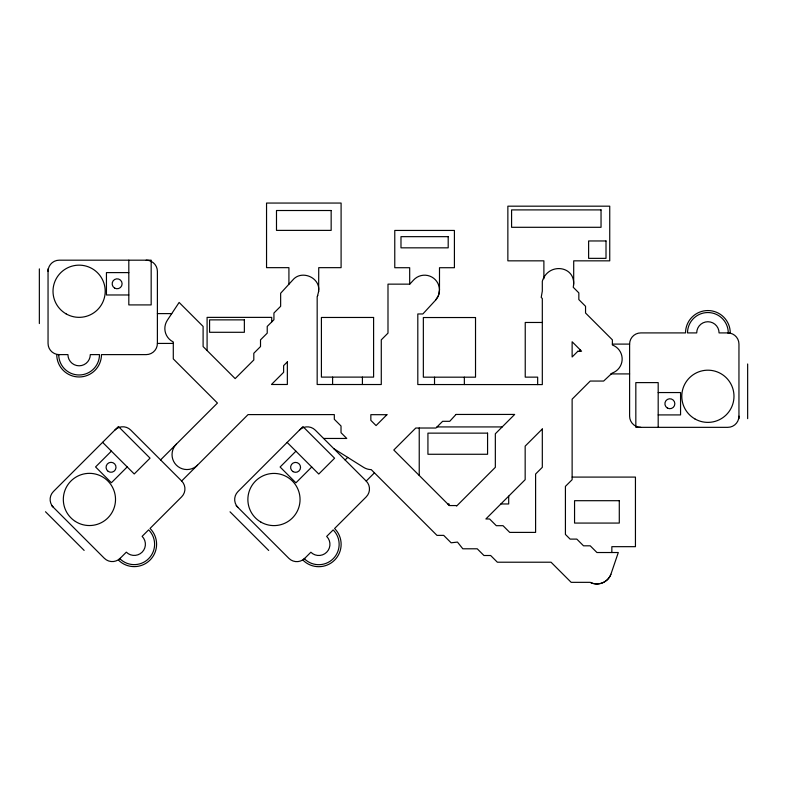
<?xml version="1.0" encoding="UTF-8"?>
<svg xmlns="http://www.w3.org/2000/svg" width="787" height="787" viewBox="0 0 787 787"><rect width="100%" height="100%" fill="white"/><g stroke="black" fill="none" stroke-linecap="round" stroke-linejoin="round"><path stroke-width="1.18" d="M317.712 295.43L317.171 296.65L317.171 384.499L381.282 384.528L381.282 339.846L387.991 333.137L387.991 284.146L409.791 284.146L413.628 279.975A14.914 14.914 0 0 1 439.49 289.478L438.585 295.223L435.555 300.191L422.855 313.964L417.808 313.964L417.808 384.538L542.312 384.597L542.312 298.519L541.21 297.417L542.312 291.062L542.312 281.215C548.391 261.5 577.52 265.888 573.231 287.265L578.838 292.882L578.838 299.591L585.548 306.3L585.548 313.01L612.384 339.846L612.384 345.011A14.904 14.904 0 0 1 612.168 373.077L603.649 381.056L590.23 381.056L572.129 399.166L572.129 479.677L565.42 486.386L565.42 534.422L570.103 539.105L576.812 539.105L583.521 545.814L590.23 545.814L596.939 552.523L618.297 552.523L611.046 573.841C608.469 582.173 597.904 586.522 590.24 582.341L571.175 582.341L551.038 562.213L497.364 562.213L490.655 555.504L483.946 555.504L477.237 548.795L462.815 548.795L457.463 542.086L451.128 542.804L443.691 535.376L436.982 535.376L371.198 469.593L370.441 469.583A14.914 14.914 0 0 1 363.555 467.33L333.806 448.659M318.676 291.16L317.574 295.794M318.656 291.554L318.735 267.659L341.096 267.659L341.096 203.056L266.547 203.056L266.547 267.659L288.918 267.659L288.918 284.225M439.441 291.239L439.362 291.967M439.48 290.511L439.5 267.718L454.414 267.718L454.414 230.443L394.769 230.443L394.769 267.718L409.683 267.718L409.683 284.146M573.644 284.579L573.556 285.209M573.684 283.753L573.713 260.841L609.738 260.841L609.738 206.174L507.861 206.174L507.861 260.841L543.886 260.841L543.886 278.785M439.254 292.695L439.107 293.413M438.93 294.122L438.713 294.82M438.467 295.509L438.182 296.178M610.869 574.284L610.594 574.972M437.867 296.837L437.523 297.486M610.289 575.631L609.955 576.281M437.139 298.106L436.736 298.716M609.571 576.91L609.177 577.52M436.293 299.296L435.831 299.857M608.745 578.111L608.282 578.681M607.8 579.222L607.289 579.744M111.39 451.128L95.571 466.937L111.39 482.756L127.199 466.937M160.587 459.913L217.438 403.052L173.288 358.902L173.288 341.942L172.776 341.696A14.914 14.914 0 0 1 167.316 320.289L179.131 302.444L203.105 326.428L203.105 346.555L235.165 378.606L253.808 359.974L253.808 353.265L260.517 346.555L260.517 339.846L267.226 333.137L267.226 326.428L273.935 319.719L273.935 313.01L280.644 306.3L280.644 293.256L292.833 279.956C301.165 269.823 319.492 276.994 318.735 290.088M119.821 558.662A20.373 20.373 0 0 0 148.635 558.662A20.373 20.373 0 0 0 148.635 529.848L142.132 536.35A11.185 11.185 0 0 1 142.132 552.159A11.185 11.185 0 0 1 126.323 552.159L118.414 560.069A22.361 22.361 0 0 0 150.042 560.069A22.361 22.361 0 0 0 150.042 528.441L181.669 496.813A11.185 11.185 0 0 0 181.669 480.995L248.053 414.601L334.318 414.601L334.318 419.294L341.027 426.003L341.027 432.712L346.782 438.457L323.605 438.457M295.922 451.197L280.113 467.006L295.922 482.825L311.741 467.006M345.129 459.982L347.716 457.395M304.362 558.731A20.373 20.373 0 0 0 333.176 558.731A20.373 20.373 0 0 0 333.176 529.917L326.674 536.409A11.185 11.185 0 0 1 326.674 552.228A11.185 11.185 0 0 1 310.865 552.228L302.956 560.137A22.361 22.361 0 0 0 334.583 560.137A22.361 22.361 0 0 0 334.583 528.51L366.211 496.882A11.185 11.185 0 0 0 366.211 481.064L374.445 472.83M606.747 580.235L606.187 580.708M605.596 581.15L604.996 581.563M604.367 581.937L603.727 582.291M603.068 582.606L602.399 582.892M601.711 583.137L601.012 583.364M600.304 583.541L599.596 583.698M598.868 583.806L598.14 583.885M597.412 583.924L596.684 583.934M128.812 272.607L106.442 272.607L106.442 294.977L128.812 294.977M157.39 313.61L171.743 313.61M542.312 322.473L525.234 322.473L525.234 377.14L537.659 377.14L537.659 384.587M58.73 354.612A20.373 20.373 0 0 0 79.113 374.986A20.373 20.373 0 0 0 99.487 354.612L90.289 354.612A11.185 11.185 0 0 1 79.113 365.798A11.185 11.185 0 0 1 67.928 354.612L56.743 354.612A22.361 22.361 0 0 0 79.113 376.973A22.361 22.361 0 0 0 101.474 354.612L146.205 354.612A11.185 11.185 0 0 0 157.39 343.427L173.288 343.427M612.384 344.096L629.61 344.096A11.185 11.185 0 0 1 640.795 332.911L685.526 332.911A22.361 22.361 0 0 1 707.887 310.55A22.361 22.361 0 0 1 730.257 332.911L719.072 332.911A11.185 11.185 0 0 0 707.887 321.735A11.185 11.185 0 0 0 696.711 332.911L687.513 332.911A20.373 20.373 0 0 1 707.887 312.537A20.373 20.373 0 0 1 728.27 332.911M610.791 373.914L629.61 373.914M658.188 392.556L680.558 392.556L680.558 414.916L658.188 414.916M437.011 426.928L502.195 426.928M572.129 477.089L635.443 477.089L635.443 546.67L611.843 546.67L611.843 552.523M447.744 503.965L449.052 503.965L449.052 505.274M500.876 503.965L508.697 503.965L508.697 496.144M595.946 583.895L595.218 583.836M594.5 583.728L593.782 583.6M593.073 583.423L592.365 583.216M591.676 582.97L590.998 582.705M366.211 481.064L315.253 430.105A11.185 11.185 0 0 0 299.444 430.105M287.137 442.402L318.765 474.04L334.583 458.221L302.956 426.593L237.94 491.609A11.185 11.185 0 0 0 237.94 507.418M236.179 505.667L288.898 558.377A11.185 11.185 0 0 0 304.707 558.377M230.03 511.816L268.692 550.467M181.669 480.995L130.711 430.036A11.185 11.185 0 0 0 114.902 430.036M102.605 442.343L134.233 473.971L150.042 458.152L118.414 426.524L53.398 491.541A11.185 11.185 0 0 0 53.398 507.359M51.647 505.598L104.356 558.308A11.185 11.185 0 0 0 120.175 558.308M45.498 511.747L84.15 550.408M747.65 363.978L747.65 418.645M738.954 418.645L738.954 344.096A11.185 11.185 0 0 0 727.768 332.911M658.188 427.341L658.188 382.61L635.827 382.61L635.827 427.341L727.768 427.341A11.185 11.185 0 0 0 738.954 416.166M629.61 344.096L629.61 416.166A11.185 11.185 0 0 0 640.795 427.341M579.911 349.536L579.911 351.238M464.35 377.18L464.35 384.558M434.522 377.18L434.522 384.548M419.235 428.02L419.235 475.456M362.413 377.111L362.413 384.518M332.596 377.111L332.596 384.509M271.702 321.942L271.702 317.377L207.089 317.377L207.089 350.54M157.39 343.427L157.39 271.367A11.185 11.185 0 0 0 146.205 260.182M128.812 260.182L128.812 304.913L151.173 304.913L151.173 260.182L59.232 260.182A11.185 11.185 0 0 0 48.046 271.367M48.046 268.879L48.046 343.427A11.185 11.185 0 0 0 59.232 354.612M39.35 268.879L39.35 323.546M197.488 465.186A14.914 14.914 0 0 1 176.406 465.186A14.914 14.914 0 0 1 176.396 444.104M456.007 414.454L449.721 421.311L442.628 421.311L435.919 428.02L415.782 428.02L393.795 450.016L449.338 505.559L456.047 505.559L456.578 506.09L495.338 467.321L495.338 433.775L514.688 414.434L456.007 414.454M287.353 361.892L283.625 365.611L283.625 372.32L271.466 384.489L287.353 384.489L287.353 361.892M386.929 414.71L376.068 425.58L370.844 420.356L370.844 414.67L386.929 414.71M577.884 351.238L572.129 356.993L572.129 341.755L581.603 351.238L577.884 351.238M542.312 428.984L525.165 446.131L525.165 479.677L485.864 518.977L489.593 518.977L496.302 525.686L503.011 525.686L509.72 532.396L535.603 532.396L535.603 474.03L542.312 467.321L542.312 428.984M601.042 209.903L511.58 209.903L511.58 227.295L601.042 227.295L601.042 209.903M331.16 210.513L276.493 210.513L276.493 230.384L331.16 230.384L331.16 210.513M448.197 236.661L400.986 236.661L400.986 247.836L448.197 247.836L448.197 236.661M606.01 240.96L588.617 240.96L588.617 258.352L606.01 258.352L606.01 240.96M373.599 317.466L321.411 317.466L321.411 377.111L373.599 377.111L373.599 317.466M475.525 317.535L423.347 317.535L423.347 377.18L475.525 377.18L475.525 317.535M244.364 319.866L209.578 319.866L209.578 332.291L244.364 332.291L244.364 319.866M487.576 433.135L427.931 433.135L427.931 454.266L487.576 454.266L487.576 433.135M619.29 500.699L574.559 500.699L574.559 523.07L619.29 523.07L619.29 500.699M114.646 288.091A4.968 4.968 0 0 0 122.103 283.792A4.968 4.968 0 0 0 114.646 279.483A4.968 4.968 0 0 0 114.646 288.091M66.059 313.846A26.089 26.089 0 0 0 105.202 291.249A26.089 26.089 0 0 0 66.059 268.652A26.089 26.089 0 0 0 66.059 313.846M667.386 408.04A4.968 4.968 0 0 0 674.843 403.741A4.968 4.968 0 0 0 667.386 399.432A4.968 4.968 0 0 0 667.386 408.04M694.842 418.881A26.089 26.089 0 0 0 733.986 396.284A26.089 26.089 0 0 0 694.842 373.687A26.089 26.089 0 0 0 694.842 418.881M108.144 471.334A4.968 4.968 0 0 0 115.984 467.783A4.968 4.968 0 0 0 108.98 462.766A4.968 4.968 0 0 0 108.144 471.334M75.404 521.456A26.089 26.089 0 0 0 115.492 500.591A26.089 26.089 0 0 0 77.372 476.302A26.089 26.089 0 0 0 75.404 521.456M293.089 471.659A4.968 4.968 0 0 0 300.545 467.36A4.968 4.968 0 0 0 293.089 463.051A4.968 4.968 0 0 0 293.089 471.659M260.91 522.106A26.089 26.089 0 0 0 300.054 499.509A26.089 26.089 0 0 0 260.91 476.922A26.089 26.089 0 0 0 260.91 522.106"/></g></svg>
